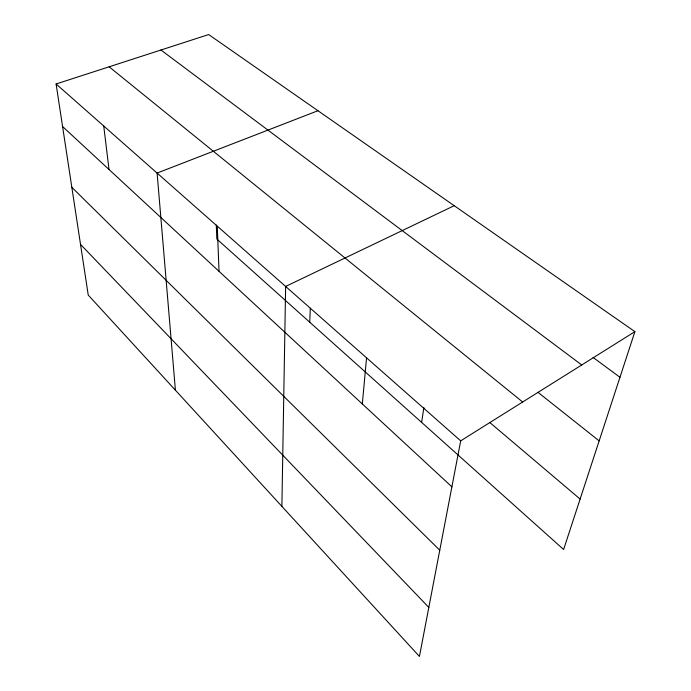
<?xml version="1.0" encoding="UTF-8"?>
<svg xmlns="http://www.w3.org/2000/svg" width="691" height="691" viewBox="0 0 691 691"><rect width="100%" height="100%" fill="white"/><g stroke="black" fill="none" stroke-linecap="round" stroke-linejoin="round"><path stroke-width="1.04" d="M281.885 506.365L285.633 286.437L454.212 205.693M309.758 322.239L310.302 308.229M362.326 403.941L366.55 357.808M421.64 422.4L423.877 407.483M634.899 331.645L460.69 440.849L419.437 656.45L88.241 295.083L56.101 83.982L208.673 34.55L634.899 331.645L563.614 549.509L216.853 239.06L216.292 225.05M317.955 110.724L157.099 173.061L175.41 390.19M593.111 357.472L619.974 377.269M160.943 50.011L581.736 364.969M537.961 392.307L599.157 440.893M109.143 66.794L522.672 401.998M489.712 422.434L580.12 499.066M56.101 83.982L460.69 440.849M62.579 126.539L451.897 486.835M71.829 187.304L439.77 550.209M80.519 244.381L428.817 607.406M103.736 126.004L109.023 169.52M217.268 226.13L219.038 271.33"/></g></svg>
